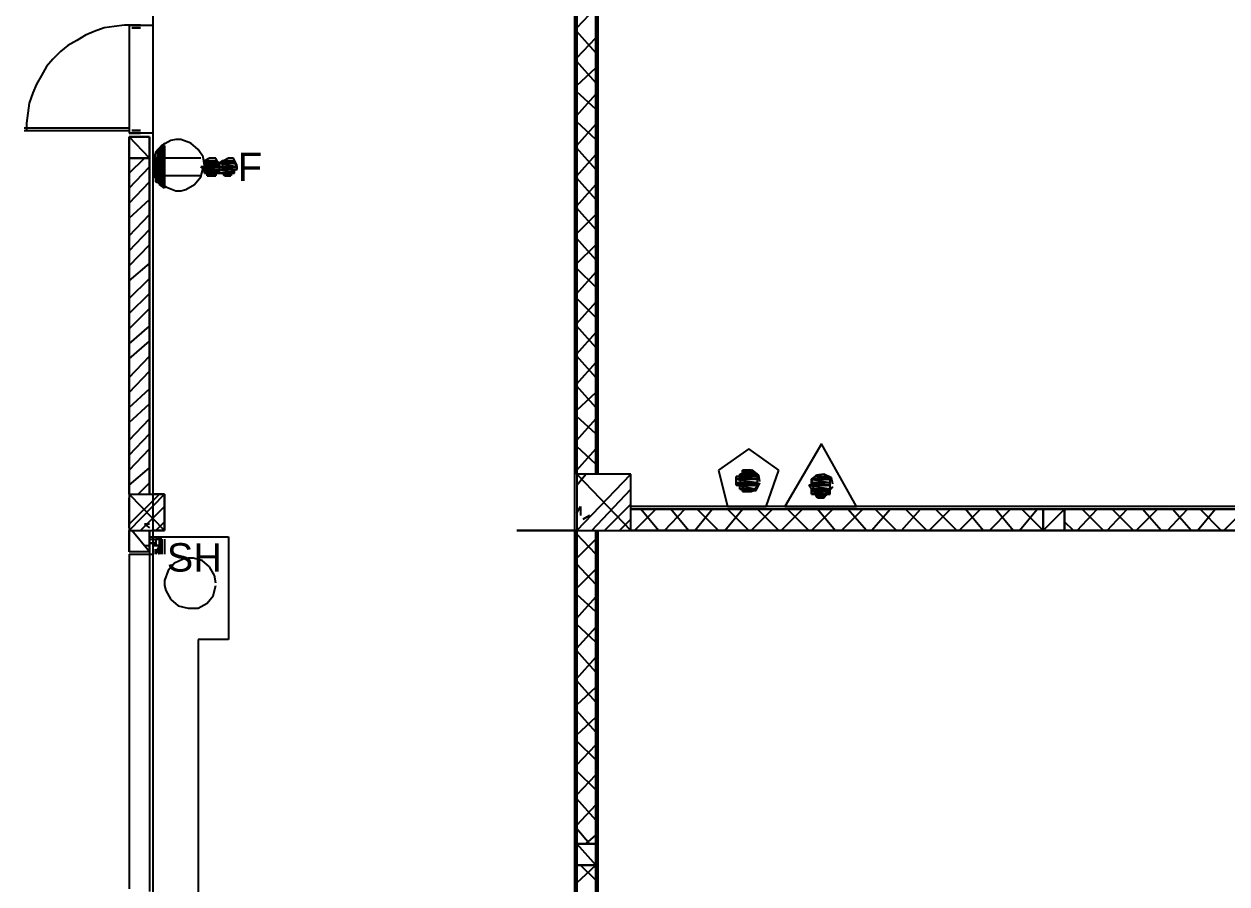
# Model space of a CAD drawing. Header units: millimetres. Extents: x 5 to 415, y 48 to 251.
# Drawn here: x 17.99 to 34.92, y 66.41 to 78.51 of the extents above; entities that cross this region are included whole.
import ezdxf

# ---------------------------------------------------------------- set-up
doc = ezdxf.new("R2010")
doc.units = ezdxf.units.MM
for name, color, linetype in [('H', 7, 'Continuous'), ('P', 7, 'Continuous'), ('T', 7, 'Continuous')]:
    doc.layers.add(name, color=color, linetype=linetype)

msp = doc.modelspace()

# ---------------------------------------------------------------- hatches: boundary and pattern name
at = {"layer": 'H', "linetype": 'Continuous'}
for points in [[(19.861, 76.712), (19.897, 76.747), (19.985, 76.747), (19.985, 76.712), (19.861, 76.712)], [(19.861, 76.623), (19.861, 76.712), (19.985, 76.712), (19.985, 76.623), (19.861, 76.623)], [(19.897, 76.747), (19.985, 76.8), (19.985, 76.747), (19.897, 76.747)], [(19.808, 76.588), (19.861, 76.623), (19.985, 76.623), (19.985, 76.588), (19.808, 76.588)], [(19.808, 76.5), (19.808, 76.588), (19.985, 76.588), (19.985, 76.5), (19.808, 76.5)], [(19.808, 76.465), (19.808, 76.5), (19.985, 76.5), (19.985, 76.465), (19.808, 76.465)], [(20.532, 76.465), (20.496, 76.5), (20.743, 76.5), (20.743, 76.465), (20.532, 76.465)], [(20.532, 76.535), (20.532, 76.588), (20.708, 76.588), (20.743, 76.535), (20.532, 76.535)], [(20.532, 76.5), (20.532, 76.535), (20.743, 76.535), (20.743, 76.5), (20.532, 76.5)], [(20.743, 76.535), (20.779, 76.588), (20.955, 76.588), (20.955, 76.535), (20.743, 76.535)], [(20.743, 76.5), (20.743, 76.535), (20.955, 76.535), (20.99, 76.5), (20.743, 76.5)], [(20.743, 76.465), (20.743, 76.5), (20.99, 76.5), (20.99, 76.465), (20.743, 76.465)], [(19.808, 76.376), (19.808, 76.465), (19.985, 76.465), (19.985, 76.376), (19.808, 76.376)], [(19.861, 76.323), (19.808, 76.376), (19.985, 76.376), (19.985, 76.323), (19.861, 76.323)], [(20.532, 76.412), (20.532, 76.465), (20.743, 76.465), (20.743, 76.412), (20.532, 76.412)], [(20.567, 76.376), (20.567, 76.412), (20.708, 76.412), (20.708, 76.376), (20.567, 76.376)], [(20.743, 76.412), (20.743, 76.465), (20.955, 76.465), (20.955, 76.412), (20.743, 76.412)], [(20.832, 76.376), (20.779, 76.412), (20.92, 76.412), (20.92, 76.376), (20.832, 76.376)], [(19.861, 76.288), (19.861, 76.323), (19.985, 76.323), (19.985, 76.288), (19.861, 76.288)], [(19.985, 76.2), (19.897, 76.235), (19.861, 76.288), (19.985, 76.235), (19.985, 76.2)], [(19.985, 76.235), (19.861, 76.288), (19.985, 76.288), (19.985, 76.235)], [(28.028, 72.09), (28.028, 72.143), (28.328, 72.143), (28.328, 72.09), (28.028, 72.09)], [(28.063, 72.143), (28.063, 72.178), (28.275, 72.178), (28.328, 72.143), (28.063, 72.143)], [(28.116, 72.178), (28.116, 72.231), (28.24, 72.231), (28.275, 72.178), (28.116, 72.178)], [(29.087, 72.09), (29.122, 72.143), (29.298, 72.143), (29.333, 72.09), (29.087, 72.09)], [(28.028, 72.055), (28.028, 72.09), (28.328, 72.09), (28.328, 72.055), (28.028, 72.055)], [(28.028, 72.002), (28.028, 72.055), (28.328, 72.055), (28.328, 72.002), (28.028, 72.002)], [(28.063, 71.967), (28.063, 72.002), (28.328, 72.002), (28.275, 71.967), (28.063, 71.967)], [(28.116, 71.931), (28.116, 71.967), (28.275, 71.967), (28.24, 71.931), (28.116, 71.931)], [(29.087, 71.967), (29.034, 72.002), (29.333, 72.002), (29.333, 71.967), (29.087, 71.967)], [(29.087, 72.055), (29.087, 72.09), (29.333, 72.09), (29.333, 72.055), (29.087, 72.055)], [(29.087, 72.002), (29.087, 72.055), (29.333, 72.055), (29.333, 72.002), (29.087, 72.002)], [(29.087, 71.931), (29.087, 71.967), (29.333, 71.967), (29.333, 71.931), (29.087, 71.931)], [(29.087, 71.878), (29.087, 71.931), (29.333, 71.931), (29.333, 71.878), (29.087, 71.878)], [(29.175, 71.843), (29.122, 71.878), (29.298, 71.878), (29.245, 71.843), (29.175, 71.843)]]:
    msp.add_hatch(color=256, dxfattribs=at).paths.add_polyline_path(points)

# ---------------------------------------------------------------- linework, layer by layer
at = {"layer": 'P'}
for points in [[(19.808, 62.318), (19.808, 101.565)], [(25.735, 86.66), (25.735, 71.385)], [(25.77, 72.178), (25.77, 86.66)], [(26.035, 86.66), (26.035, 72.178)], [(26.07, 72.178), (26.07, 86.66)], [(25.77, 79.252), (25.77, 72.178)], [(26.035, 72.178), (26.035, 79.252)], [(25.77, 78.458), (26.035, 78.74)], [(18.979, 78.405), (18.856, 78.352)], [(19.121, 78.458), (18.979, 78.405)], [(19.262, 78.475), (19.121, 78.458)], [(19.403, 78.493), (19.262, 78.475)], [(19.491, 78.493), (19.403, 78.493)], [(19.473, 78.493), (19.473, 76.976)], [(19.473, 78.493), (19.808, 78.493)], [(19.632, 78.493), (19.473, 78.493)], [(19.473, 78.493), (19.632, 78.493)], [(19.509, 78.458), (19.632, 78.458)], [(19.632, 78.458), (19.509, 78.458)], [(26.035, 78.105), (25.77, 78.405)], [(18.609, 78.211), (18.503, 78.123)], [(18.733, 78.281), (18.609, 78.211)], [(18.856, 78.352), (18.733, 78.281)], [(25.77, 78.034), (26.035, 78.317)], [(18.503, 78.123), (18.397, 78.017)], [(18.309, 77.911), (18.239, 77.788)], [(18.397, 78.017), (18.309, 77.911)], [(26.035, 77.682), (25.77, 77.982)], [(25.77, 77.646), (26.035, 77.893)], [(18.239, 77.788), (18.168, 77.664)], [(18.115, 77.541), (18.062, 77.399)], [(18.168, 77.664), (18.115, 77.541)], [(26.035, 77.311), (25.77, 77.558)], [(25.77, 77.223), (26.035, 77.523)], [(18.062, 77.399), (18.045, 77.258)], [(18.045, 77.258), (18.027, 77.117)], [(19.473, 77.047), (17.992, 77.047)], [(17.992, 77.011), (19.473, 77.011)], [(18.027, 77.117), (18.027, 77.029)], [(19.509, 77.011), (19.632, 77.011)], [(19.632, 77.011), (19.509, 77.011)], [(26.035, 76.888), (25.77, 77.135)], [(25.77, 76.8), (26.035, 77.1)], [(19.808, 76.976), (19.473, 76.976)], [(19.632, 76.976), (19.473, 76.976)], [(19.473, 76.976), (19.632, 76.976)], [(19.473, 71.896), (19.473, 76.923)], [(19.473, 76.923), (19.473, 71.385)], [(19.473, 76.923), (19.473, 76.623)], [(19.756, 76.923), (19.473, 76.923)], [(19.756, 76.623), (19.473, 76.923)], [(19.473, 76.923), (19.756, 76.923)], [(19.473, 76.623), (19.473, 76.923)], [(19.473, 76.923), (19.756, 76.923)], [(19.473, 76.923), (19.473, 76.623)], [(19.756, 76.923), (19.756, 71.896)], [(19.756, 76.623), (19.756, 76.923)], [(19.756, 76.923), (19.756, 76.623)], [(19.756, 76.623), (19.756, 76.923)], [(19.808, 71.896), (19.808, 76.923)], [(19.967, 76.835), (19.861, 76.729)], [(20.055, 76.87), (19.932, 76.8)], [(20.055, 76.87), (19.932, 76.8)], [(20.126, 76.888), (20.055, 76.87)], [(20.126, 76.888), (20.055, 76.87)], [(20.197, 76.888), (20.126, 76.888)], [(20.197, 76.888), (20.126, 76.888)], [(20.338, 76.835), (20.197, 76.888)], [(20.338, 76.835), (20.197, 76.888)], [(20.443, 76.747), (20.338, 76.835)], [(20.443, 76.747), (20.338, 76.835)], [(19.844, 76.694), (19.808, 76.57)], [(19.844, 76.694), (19.808, 76.57)], [(19.861, 76.729), (19.826, 76.659)], [(19.932, 76.8), (19.844, 76.694)], [(19.932, 76.8), (19.844, 76.694)], [(19.844, 76.712), (19.897, 76.764)], [(19.967, 76.712), (19.844, 76.712)], [(19.967, 76.712), (19.844, 76.712)], [(19.844, 76.712), (19.967, 76.623)], [(19.844, 76.712), (19.967, 76.623)], [(19.844, 76.623), (19.844, 76.712)], [(19.967, 76.8), (19.897, 76.764)], [(19.897, 76.764), (19.967, 76.8)], [(19.967, 76.764), (19.897, 76.764)], [(19.897, 76.764), (19.967, 76.712)], [(19.897, 76.764), (19.967, 76.712)], [(19.967, 76.2), (19.967, 76.8)], [(19.967, 76.712), (19.967, 76.764)], [(19.967, 76.623), (19.967, 76.712)], [(20.514, 76.641), (20.443, 76.747)], [(20.514, 76.641), (20.443, 76.747)], [(26.035, 76.465), (25.77, 76.764)], [(25.77, 76.376), (26.035, 76.676)], [(19.473, 76.623), (19.756, 76.623)], [(19.756, 76.623), (19.473, 76.623)], [(19.473, 76.623), (19.756, 76.623)], [(19.473, 76.412), (19.685, 76.623)], [(19.756, 76.623), (19.473, 76.623)], [(19.473, 76.623), (19.473, 71.896)], [(19.473, 76.2), (19.756, 76.5)], [(19.756, 71.896), (19.756, 76.623)], [(19.826, 76.659), (19.808, 76.57)], [(19.808, 76.588), (19.844, 76.623)], [(19.967, 76.588), (19.808, 76.588)], [(19.967, 76.588), (19.808, 76.588)], [(19.808, 76.588), (19.967, 76.5)], [(19.808, 76.588), (19.967, 76.5)], [(19.808, 76.5), (19.808, 76.588)], [(19.808, 76.57), (19.808, 76.482)], [(19.808, 76.57), (19.808, 76.482)], [(19.808, 76.57), (19.808, 76.482)], [(19.967, 76.5), (19.808, 76.5)], [(19.967, 76.5), (19.808, 76.5)], [(19.808, 76.5), (19.967, 76.465)], [(19.808, 76.5), (19.967, 76.465)], [(19.808, 76.465), (19.808, 76.5)], [(19.967, 76.623), (19.844, 76.623)], [(19.967, 76.623), (19.844, 76.623)], [(19.844, 76.623), (19.967, 76.588)], [(19.844, 76.623), (19.967, 76.588)], [(20.479, 76.623), (19.967, 76.623)], [(19.967, 76.588), (19.967, 76.623)], [(19.967, 76.5), (19.967, 76.588)], [(19.967, 76.465), (19.967, 76.5)], [(20.532, 76.5), (20.479, 76.5)], [(20.479, 76.5), (20.743, 76.5)], [(20.743, 76.5), (20.479, 76.5)], [(20.479, 76.5), (20.743, 76.465)], [(20.479, 76.5), (20.743, 76.465)], [(20.532, 76.465), (20.479, 76.5)], [(20.532, 76.518), (20.514, 76.641)], [(20.532, 76.518), (20.514, 76.641)], [(20.602, 76.623), (20.532, 76.588)], [(20.532, 76.588), (20.532, 76.5)], [(20.69, 76.588), (20.532, 76.588)], [(20.532, 76.588), (20.567, 76.588)], [(20.69, 76.588), (20.532, 76.588)], [(20.532, 76.588), (20.743, 76.553)], [(20.532, 76.588), (20.743, 76.553)], [(20.532, 76.553), (20.532, 76.588)], [(20.743, 76.553), (20.532, 76.553)], [(20.743, 76.553), (20.532, 76.553)], [(20.532, 76.553), (20.743, 76.553)], [(20.532, 76.553), (20.743, 76.553)], [(20.743, 76.553), (20.532, 76.553)], [(20.743, 76.553), (20.532, 76.553)], [(20.532, 76.553), (20.743, 76.5)], [(20.532, 76.553), (20.743, 76.5)], [(20.532, 76.5), (20.532, 76.553)], [(20.532, 76.5), (20.567, 76.429)], [(20.743, 76.5), (20.532, 76.5)], [(20.743, 76.5), (20.532, 76.5)], [(20.532, 76.5), (20.743, 76.5)], [(20.743, 76.5), (20.532, 76.5)], [(20.69, 76.588), (20.567, 76.588)], [(20.567, 76.588), (20.602, 76.588)], [(20.69, 76.588), (20.567, 76.588)], [(20.567, 76.588), (20.69, 76.588)], [(20.567, 76.588), (20.69, 76.588)], [(20.69, 76.588), (20.567, 76.588)], [(20.69, 76.588), (20.567, 76.588)], [(20.567, 76.588), (20.69, 76.588)], [(20.567, 76.588), (20.69, 76.588)], [(20.69, 76.623), (20.602, 76.623)], [(20.602, 76.588), (20.655, 76.588)], [(20.655, 76.588), (20.602, 76.588)], [(20.655, 76.588), (20.602, 76.588)], [(20.602, 76.588), (20.655, 76.588)], [(20.602, 76.588), (20.69, 76.588)], [(20.655, 76.588), (20.69, 76.588)], [(20.69, 76.588), (20.655, 76.588)], [(20.743, 76.518), (20.69, 76.623)], [(20.69, 76.588), (20.69, 76.588)], [(20.69, 76.588), (20.69, 76.588)], [(20.69, 76.588), (20.69, 76.588)], [(20.743, 76.553), (20.69, 76.588)], [(20.743, 76.553), (20.779, 76.588)], [(20.743, 76.553), (20.743, 76.553)], [(20.743, 76.553), (20.743, 76.553)], [(20.743, 76.5), (20.743, 76.553)], [(20.955, 76.553), (20.743, 76.553)], [(20.955, 76.553), (20.743, 76.553)], [(20.743, 76.553), (20.955, 76.553)], [(20.743, 76.553), (20.955, 76.553)], [(20.955, 76.553), (20.743, 76.553)], [(20.955, 76.553), (20.743, 76.553)], [(20.743, 76.553), (20.99, 76.5)], [(20.743, 76.553), (20.99, 76.5)], [(20.743, 76.5), (20.743, 76.553)], [(20.743, 76.5), (20.743, 76.5)], [(20.743, 76.465), (20.743, 76.5)], [(20.99, 76.5), (20.743, 76.5)], [(20.99, 76.5), (20.743, 76.5)], [(20.743, 76.5), (20.99, 76.5)], [(20.743, 76.5), (20.99, 76.5)], [(20.99, 76.5), (20.743, 76.5)], [(20.99, 76.5), (20.743, 76.5)], [(20.743, 76.5), (20.99, 76.465)], [(20.743, 76.5), (20.99, 76.465)], [(20.743, 76.465), (20.743, 76.5)], [(20.796, 76.588), (20.779, 76.5)], [(20.902, 76.588), (20.779, 76.588)], [(20.779, 76.588), (20.814, 76.588)], [(20.955, 76.588), (20.779, 76.588)], [(20.779, 76.588), (20.955, 76.588)], [(20.955, 76.588), (20.779, 76.588)], [(20.779, 76.588), (20.902, 76.588)], [(20.955, 76.588), (20.779, 76.588)], [(20.779, 76.588), (20.955, 76.553)], [(20.779, 76.588), (20.955, 76.553)], [(20.779, 76.5), (20.832, 76.429)], [(20.867, 76.623), (20.796, 76.588)], [(20.867, 76.588), (20.814, 76.588)], [(20.814, 76.588), (20.867, 76.588)], [(20.902, 76.588), (20.814, 76.588)], [(20.814, 76.588), (20.902, 76.588)], [(20.814, 76.588), (20.902, 76.588)], [(20.902, 76.588), (20.814, 76.588)], [(20.902, 76.588), (20.814, 76.588)], [(20.814, 76.588), (20.902, 76.588)], [(20.814, 76.588), (20.902, 76.588)], [(20.937, 76.623), (20.867, 76.623)], [(20.902, 76.588), (20.902, 76.588)], [(20.902, 76.588), (20.902, 76.588)], [(20.902, 76.588), (20.902, 76.588)], [(20.902, 76.588), (20.902, 76.588)], [(20.902, 76.588), (20.902, 76.588)], [(20.902, 76.588), (20.955, 76.588)], [(20.99, 76.518), (20.937, 76.623)], [(20.955, 76.553), (20.955, 76.588)], [(20.955, 76.553), (20.955, 76.553)], [(20.955, 76.553), (20.955, 76.553)], [(20.99, 76.5), (20.955, 76.553)], [(20.99, 76.5), (20.99, 76.5)], [(20.99, 76.5), (20.99, 76.5)], [(20.99, 76.465), (20.99, 76.5)], [(19.808, 76.482), (19.826, 76.412)], [(19.808, 76.482), (19.826, 76.412)], [(19.808, 76.482), (19.826, 76.394)], [(19.967, 76.465), (19.808, 76.465)], [(19.967, 76.465), (19.808, 76.465)], [(19.808, 76.465), (19.967, 76.376)], [(19.808, 76.465), (19.967, 76.376)], [(19.808, 76.376), (19.808, 76.465)], [(19.967, 76.376), (19.808, 76.376)], [(19.967, 76.376), (19.808, 76.376)], [(19.808, 76.376), (19.967, 76.341)], [(19.808, 76.376), (19.967, 76.341)], [(19.844, 76.341), (19.808, 76.376)], [(19.826, 76.412), (19.879, 76.306)], [(19.826, 76.412), (19.879, 76.306)], [(19.826, 76.394), (19.861, 76.323)], [(19.967, 76.341), (19.844, 76.341)], [(19.967, 76.341), (19.844, 76.341)], [(19.844, 76.341), (19.967, 76.288)], [(19.844, 76.341), (19.967, 76.288)], [(19.844, 76.288), (19.844, 76.341)], [(19.967, 76.376), (19.967, 76.465)], [(20.479, 76.376), (19.967, 76.376)], [(19.967, 76.341), (19.967, 76.376)], [(19.967, 76.288), (19.967, 76.341)], [(20.391, 76.253), (20.479, 76.359)], [(20.391, 76.253), (20.479, 76.359)], [(20.479, 76.359), (20.514, 76.482)], [(20.479, 76.359), (20.514, 76.482)], [(20.743, 76.465), (20.532, 76.465)], [(20.743, 76.465), (20.532, 76.465)], [(20.532, 76.465), (20.743, 76.465)], [(20.532, 76.465), (20.743, 76.465)], [(20.743, 76.465), (20.532, 76.465)], [(20.743, 76.465), (20.532, 76.465)], [(20.532, 76.465), (20.743, 76.412)], [(20.532, 76.465), (20.743, 76.412)], [(20.532, 76.412), (20.532, 76.465)], [(20.743, 76.412), (20.532, 76.412)], [(20.69, 76.412), (20.532, 76.412)], [(20.532, 76.412), (20.69, 76.412)], [(20.69, 76.412), (20.532, 76.412)], [(20.532, 76.412), (20.743, 76.412)], [(20.69, 76.412), (20.532, 76.412)], [(20.532, 76.412), (20.69, 76.412)], [(20.532, 76.412), (20.69, 76.412)], [(20.567, 76.412), (20.532, 76.412)], [(20.567, 76.429), (20.655, 76.429)], [(20.69, 76.412), (20.567, 76.412)], [(20.69, 76.412), (20.567, 76.412)], [(20.567, 76.412), (20.69, 76.376)], [(20.567, 76.412), (20.69, 76.376)], [(20.567, 76.376), (20.567, 76.412)], [(20.69, 76.376), (20.567, 76.376)], [(20.69, 76.376), (20.567, 76.376)], [(20.567, 76.376), (20.655, 76.376)], [(20.567, 76.376), (20.655, 76.376)], [(20.602, 76.376), (20.567, 76.376)], [(20.655, 76.376), (20.602, 76.376)], [(20.602, 76.376), (20.655, 76.376)], [(20.655, 76.376), (20.602, 76.376)], [(20.655, 76.429), (20.726, 76.465)], [(20.655, 76.376), (20.69, 76.376)], [(20.655, 76.376), (20.655, 76.376)], [(20.655, 76.376), (20.655, 76.376)], [(20.743, 76.412), (20.69, 76.412)], [(20.69, 76.412), (20.69, 76.412)], [(20.69, 76.376), (20.69, 76.412)], [(20.743, 76.465), (20.743, 76.465)], [(20.743, 76.465), (20.743, 76.465)], [(20.743, 76.412), (20.743, 76.465)], [(20.99, 76.465), (20.743, 76.465)], [(20.955, 76.465), (20.743, 76.465)], [(20.743, 76.465), (20.955, 76.465)], [(20.955, 76.465), (20.743, 76.465)], [(20.743, 76.465), (20.99, 76.465)], [(20.955, 76.465), (20.743, 76.465)], [(20.743, 76.465), (20.955, 76.412)], [(20.743, 76.465), (20.955, 76.412)], [(20.743, 76.412), (20.743, 76.465)], [(20.955, 76.412), (20.743, 76.412)], [(20.955, 76.412), (20.743, 76.412)], [(20.743, 76.412), (20.779, 76.412)], [(20.743, 76.412), (20.955, 76.412)], [(20.955, 76.412), (20.743, 76.412)], [(20.779, 76.412), (20.955, 76.412)], [(20.902, 76.412), (20.779, 76.412)], [(20.779, 76.412), (20.902, 76.412)], [(20.902, 76.412), (20.779, 76.412)], [(20.779, 76.412), (20.955, 76.412)], [(20.902, 76.412), (20.779, 76.412)], [(20.779, 76.412), (20.902, 76.376)], [(20.779, 76.412), (20.902, 76.376)], [(20.814, 76.376), (20.779, 76.412)], [(20.902, 76.376), (20.814, 76.376)], [(20.902, 76.376), (20.814, 76.376)], [(20.814, 76.376), (20.902, 76.376)], [(20.814, 76.376), (20.902, 76.376)], [(20.902, 76.376), (20.814, 76.376)], [(20.867, 76.376), (20.814, 76.376)], [(20.814, 76.376), (20.867, 76.376)], [(20.832, 76.429), (20.902, 76.429)], [(20.867, 76.376), (20.902, 76.376)], [(20.902, 76.376), (20.867, 76.376)], [(20.902, 76.429), (20.973, 76.465)], [(20.955, 76.412), (20.902, 76.412)], [(20.902, 76.376), (20.902, 76.412)], [(20.902, 76.376), (20.902, 76.376)], [(20.902, 76.376), (20.902, 76.376)], [(20.99, 76.465), (20.955, 76.465)], [(20.955, 76.412), (20.955, 76.465)], [(20.955, 76.412), (20.955, 76.412)], [(26.035, 76.041), (25.77, 76.341)], [(19.473, 75.988), (19.756, 76.288)], [(19.967, 76.288), (19.844, 76.288)], [(19.844, 76.288), (19.967, 76.253)], [(19.967, 76.253), (19.844, 76.288)], [(19.844, 76.288), (19.967, 76.288)], [(19.967, 76.253), (19.844, 76.288)], [(19.861, 76.323), (19.932, 76.253)], [(19.879, 76.306), (19.985, 76.218)], [(19.879, 76.306), (19.985, 76.218)], [(19.897, 76.253), (19.967, 76.253)], [(19.967, 76.2), (19.897, 76.253)], [(19.967, 76.288), (19.967, 76.253)], [(19.967, 76.253), (19.967, 76.2)], [(19.985, 76.218), (20.126, 76.165)], [(19.985, 76.218), (20.126, 76.165)], [(20.126, 76.165), (20.197, 76.165)], [(20.126, 76.165), (20.197, 76.165)], [(20.197, 76.165), (20.267, 76.182)], [(20.197, 76.165), (20.267, 76.182)], [(20.267, 76.182), (20.391, 76.253)], [(20.267, 76.182), (20.391, 76.253)], [(25.77, 75.953), (26.035, 76.253)], [(19.473, 75.777), (19.756, 76.041)], [(19.473, 75.53), (19.756, 75.83)], [(26.035, 75.618), (25.77, 75.918)], [(25.77, 75.565), (26.035, 75.83)], [(19.473, 75.318), (19.756, 75.618)], [(26.035, 75.195), (25.77, 75.494)], [(19.473, 75.106), (19.756, 75.406)], [(25.77, 75.142), (26.035, 75.406)], [(19.473, 74.895), (19.756, 75.142)], [(26.035, 74.807), (25.77, 75.071)], [(25.77, 74.718), (26.035, 75.018)], [(19.473, 74.648), (19.756, 74.93)], [(19.473, 74.436), (19.756, 74.718)], [(26.035, 74.383), (25.77, 74.648)], [(19.473, 74.224), (19.756, 74.507)], [(25.77, 74.295), (26.035, 74.595)], [(19.473, 74.013), (19.756, 74.26)], [(26.035, 73.96), (25.77, 74.26)], [(25.77, 73.872), (26.035, 74.172)], [(19.473, 73.801), (19.756, 74.048)], [(19.473, 73.537), (19.756, 73.836)], [(26.035, 73.537), (25.77, 73.836)], [(19.473, 73.325), (19.756, 73.625)], [(25.77, 73.448), (26.035, 73.748)], [(19.473, 73.113), (19.756, 73.378)], [(26.035, 73.113), (25.77, 73.413)], [(25.77, 73.078), (26.035, 73.325)], [(19.473, 72.902), (19.756, 73.166)], [(19.473, 72.655), (19.756, 72.954)], [(26.035, 72.743), (25.77, 72.99)], [(25.77, 72.655), (26.035, 72.954)], [(19.473, 72.443), (19.756, 72.743)], [(19.473, 72.231), (19.756, 72.531)], [(26.035, 72.319), (25.77, 72.566)], [(25.77, 72.231), (26.035, 72.531)], [(28.187, 72.531), (27.764, 72.231)], [(28.61, 72.231), (28.187, 72.531)], [(29.21, 72.602), (28.698, 71.72)], [(29.704, 71.72), (29.21, 72.602)], [(19.473, 72.02), (19.756, 72.267)], [(25.77, 72.178), (26.529, 71.385)], [(25.77, 71.385), (26.529, 72.178)], [(25.77, 71.385), (26.529, 72.178)], [(25.77, 72.02), (25.894, 72.178)], [(26.529, 72.178), (25.77, 72.178)], [(25.77, 72.178), (25.77, 71.385)], [(26.529, 71.385), (26.529, 72.178)], [(27.764, 72.231), (27.887, 71.72)], [(28.063, 72.143), (28.011, 72.143)], [(28.011, 72.143), (28.31, 72.143)], [(28.31, 72.143), (28.011, 72.143)], [(28.011, 72.143), (28.31, 72.108)], [(28.011, 72.143), (28.31, 72.108)], [(28.011, 72.108), (28.011, 72.143)], [(28.31, 72.108), (28.011, 72.108)], [(28.31, 72.108), (28.011, 72.108)], [(28.011, 72.108), (28.31, 72.055)], [(28.011, 72.108), (28.31, 72.055)], [(28.011, 72.055), (28.011, 72.108)], [(28.116, 72.214), (28.063, 72.108)], [(28.099, 72.178), (28.063, 72.178)], [(28.063, 72.178), (28.275, 72.178)], [(28.275, 72.178), (28.063, 72.178)], [(28.063, 72.178), (28.31, 72.143)], [(28.063, 72.178), (28.31, 72.143)], [(28.063, 72.143), (28.063, 72.178)], [(28.31, 72.143), (28.063, 72.143)], [(28.31, 72.143), (28.063, 72.143)], [(28.063, 72.143), (28.31, 72.143)], [(28.31, 72.143), (28.063, 72.143)], [(28.063, 72.108), (28.081, 72.002)], [(28.222, 72.231), (28.099, 72.231)], [(28.099, 72.231), (28.152, 72.231)], [(28.222, 72.231), (28.099, 72.231)], [(28.099, 72.231), (28.275, 72.178)], [(28.099, 72.231), (28.275, 72.178)], [(28.099, 72.178), (28.099, 72.231)], [(28.275, 72.178), (28.099, 72.178)], [(28.275, 72.178), (28.099, 72.178)], [(28.099, 72.178), (28.275, 72.178)], [(28.275, 72.178), (28.099, 72.178)], [(28.24, 72.231), (28.116, 72.214)], [(28.222, 72.231), (28.152, 72.231)], [(28.152, 72.231), (28.222, 72.231)], [(28.222, 72.231), (28.152, 72.231)], [(28.152, 72.231), (28.187, 72.231)], [(28.222, 72.231), (28.152, 72.231)], [(28.152, 72.231), (28.222, 72.231)], [(28.152, 72.231), (28.222, 72.231)], [(28.187, 72.231), (28.222, 72.231)], [(28.222, 72.231), (28.222, 72.231)], [(28.275, 72.178), (28.222, 72.231)], [(28.328, 72.161), (28.24, 72.231)], [(28.275, 72.178), (28.275, 72.178)], [(28.31, 72.143), (28.275, 72.178)], [(28.31, 72.143), (28.31, 72.143)], [(28.31, 72.108), (28.31, 72.143)], [(28.31, 72.055), (28.31, 72.108)], [(28.346, 72.073), (28.328, 72.161)], [(28.434, 71.72), (28.61, 72.231)], [(29.139, 72.161), (29.069, 72.073)], [(29.069, 72.108), (29.122, 72.143)], [(29.333, 72.108), (29.069, 72.108)], [(29.333, 72.108), (29.069, 72.108)], [(29.069, 72.108), (29.333, 72.108)], [(29.069, 72.108), (29.333, 72.108)], [(29.333, 72.108), (29.069, 72.108)], [(29.333, 72.108), (29.069, 72.108)], [(29.069, 72.108), (29.333, 72.055)], [(29.069, 72.108), (29.333, 72.055)], [(29.069, 72.055), (29.069, 72.108)], [(29.281, 72.143), (29.122, 72.143)], [(29.122, 72.143), (29.157, 72.143)], [(29.281, 72.143), (29.122, 72.143)], [(29.122, 72.143), (29.281, 72.143)], [(29.122, 72.143), (29.281, 72.143)], [(29.281, 72.143), (29.122, 72.143)], [(29.281, 72.143), (29.122, 72.143)], [(29.122, 72.143), (29.333, 72.108)], [(29.122, 72.143), (29.333, 72.108)], [(29.245, 72.178), (29.139, 72.161)], [(29.21, 72.143), (29.157, 72.143)], [(29.157, 72.143), (29.21, 72.143)], [(29.245, 72.143), (29.157, 72.143)], [(29.157, 72.143), (29.281, 72.143)], [(29.157, 72.143), (29.281, 72.143)], [(29.351, 72.125), (29.245, 72.178)], [(29.245, 72.143), (29.245, 72.143)], [(29.245, 72.143), (29.245, 72.143)], [(29.281, 72.143), (29.245, 72.143)], [(29.281, 72.143), (29.281, 72.143)], [(29.281, 72.143), (29.281, 72.143)], [(29.333, 72.108), (29.281, 72.143)], [(29.333, 72.108), (29.333, 72.108)], [(29.333, 72.108), (29.333, 72.108)], [(29.333, 72.055), (29.333, 72.108)], [(29.369, 72.037), (29.351, 72.125)], [(19.597, 71.896), (19.756, 72.055)], [(25.982, 71.385), (26.529, 71.967)], [(28.31, 72.055), (28.011, 72.055)], [(28.31, 72.055), (28.011, 72.055)], [(28.011, 72.055), (28.31, 72.055)], [(28.011, 72.055), (28.31, 72.055)], [(28.31, 72.055), (28.011, 72.055)], [(28.31, 72.055), (28.011, 72.055)], [(28.011, 72.055), (28.31, 72.02)], [(28.011, 72.055), (28.31, 72.02)], [(28.011, 72.02), (28.011, 72.055)], [(28.31, 72.02), (28.011, 72.02)], [(28.31, 72.02), (28.011, 72.02)], [(28.011, 72.02), (28.063, 72.02)], [(28.011, 72.02), (28.31, 72.02)], [(28.31, 72.02), (28.011, 72.02)], [(28.063, 72.02), (28.31, 72.02)], [(28.31, 72.02), (28.063, 72.02)], [(28.063, 72.02), (28.275, 71.967)], [(28.063, 72.02), (28.275, 71.967)], [(28.063, 71.967), (28.063, 72.02)], [(28.275, 71.967), (28.063, 71.967)], [(28.275, 71.967), (28.063, 71.967)], [(28.063, 71.967), (28.099, 71.967)], [(28.063, 71.967), (28.275, 71.967)], [(28.275, 71.967), (28.063, 71.967)], [(28.081, 72.002), (28.169, 71.931)], [(28.099, 71.967), (28.275, 71.967)], [(28.275, 71.967), (28.099, 71.967)], [(28.099, 71.967), (28.222, 71.931)], [(28.099, 71.967), (28.222, 71.931)], [(28.099, 71.931), (28.099, 71.967)], [(28.222, 71.931), (28.099, 71.931)], [(28.222, 71.931), (28.099, 71.931)], [(28.099, 71.931), (28.152, 71.931)], [(28.099, 71.931), (28.222, 71.931)], [(28.222, 71.931), (28.099, 71.931)], [(28.152, 71.931), (28.222, 71.931)], [(28.187, 71.931), (28.152, 71.931)], [(28.152, 71.931), (28.187, 71.931)], [(28.169, 71.931), (28.293, 71.949)], [(28.187, 71.931), (28.222, 71.931)], [(28.222, 71.931), (28.187, 71.931)], [(28.222, 71.931), (28.275, 71.967)], [(28.222, 71.931), (28.222, 71.931)], [(28.275, 71.967), (28.31, 72.02)], [(28.275, 71.967), (28.275, 71.967)], [(28.293, 71.949), (28.346, 72.055)], [(28.31, 72.055), (28.31, 72.055)], [(28.31, 72.055), (28.31, 72.055)], [(28.31, 72.02), (28.31, 72.055)], [(28.31, 72.02), (28.31, 72.02)], [(29.069, 72.02), (29.034, 72.02)], [(29.034, 72.02), (29.333, 72.02)], [(29.333, 72.02), (29.034, 72.02)], [(29.034, 72.02), (29.333, 71.967)], [(29.034, 72.02), (29.333, 71.967)], [(29.069, 71.967), (29.034, 72.02)], [(29.069, 72.073), (29.104, 71.949)], [(29.333, 72.055), (29.069, 72.055)], [(29.333, 72.055), (29.069, 72.055)], [(29.069, 72.055), (29.333, 72.02)], [(29.069, 72.055), (29.333, 72.02)], [(29.069, 72.02), (29.069, 72.055)], [(29.333, 72.02), (29.069, 72.02)], [(29.333, 72.02), (29.069, 72.02)], [(29.069, 72.02), (29.333, 72.02)], [(29.333, 72.02), (29.069, 72.02)], [(29.333, 71.967), (29.069, 71.967)], [(29.333, 71.967), (29.069, 71.967)], [(29.069, 71.967), (29.333, 71.967)], [(29.069, 71.967), (29.333, 71.967)], [(29.333, 71.967), (29.069, 71.967)], [(29.333, 71.967), (29.069, 71.967)], [(29.069, 71.967), (29.333, 71.931)], [(29.069, 71.967), (29.333, 71.931)], [(29.069, 71.931), (29.069, 71.967)], [(29.333, 71.931), (29.069, 71.931)], [(29.333, 71.931), (29.069, 71.931)], [(29.069, 71.931), (29.333, 71.896)], [(29.069, 71.931), (29.333, 71.896)], [(29.069, 71.896), (29.069, 71.931)], [(29.104, 71.949), (29.192, 71.896)], [(29.298, 71.914), (29.369, 72.002)], [(29.333, 72.02), (29.333, 72.055)], [(29.333, 72.02), (29.333, 72.02)], [(29.333, 71.967), (29.333, 72.02)], [(29.333, 71.967), (29.333, 71.967)], [(29.333, 71.967), (29.333, 71.967)], [(29.333, 71.931), (29.333, 71.967)], [(29.333, 71.896), (29.333, 71.931)], [(19.473, 71.473), (19.897, 71.896)], [(19.473, 71.896), (19.808, 71.896)], [(19.967, 71.896), (19.473, 71.385)], [(19.473, 71.896), (19.967, 71.385)], [(19.473, 71.42), (19.473, 71.843)], [(19.808, 71.896), (19.967, 71.896)], [(19.967, 71.896), (19.808, 71.896)], [(19.808, 71.896), (19.967, 71.896)], [(19.967, 71.896), (19.967, 71.632)], [(19.967, 71.632), (19.967, 71.896)], [(19.967, 71.896), (19.967, 71.632)], [(29.333, 71.896), (29.069, 71.896)], [(29.333, 71.896), (29.069, 71.896)], [(29.069, 71.896), (29.281, 71.896)], [(29.069, 71.896), (29.281, 71.896)], [(29.122, 71.896), (29.069, 71.896)], [(29.281, 71.896), (29.122, 71.896)], [(29.281, 71.896), (29.122, 71.896)], [(29.122, 71.896), (29.281, 71.896)], [(29.122, 71.896), (29.281, 71.896)], [(29.281, 71.896), (29.122, 71.896)], [(29.281, 71.896), (29.122, 71.896)], [(29.122, 71.896), (29.245, 71.843)], [(29.122, 71.896), (29.245, 71.843)], [(29.157, 71.843), (29.122, 71.896)], [(29.245, 71.843), (29.157, 71.843)], [(29.21, 71.843), (29.157, 71.843)], [(29.157, 71.843), (29.21, 71.843)], [(29.192, 71.896), (29.298, 71.914)], [(29.21, 71.843), (29.245, 71.843)], [(29.245, 71.843), (29.21, 71.843)], [(29.245, 71.843), (29.281, 71.896)], [(29.281, 71.896), (29.333, 71.896)], [(29.281, 71.896), (29.281, 71.896)], [(29.281, 71.896), (29.281, 71.896)], [(19.632, 71.385), (19.967, 71.72)], [(19.967, 71.385), (19.967, 71.632)], [(19.967, 71.632), (19.967, 71.385)], [(19.967, 71.385), (19.967, 71.632)], [(25.735, 71.684), (25.735, 71.385)], [(25.77, 71.632), (25.823, 71.72)], [(25.823, 71.72), (25.823, 71.596)], [(25.947, 71.596), (25.859, 71.543)], [(25.859, 71.543), (25.947, 71.596)], [(26.158, 71.385), (26.529, 71.755)], [(38.523, 71.72), (26.529, 71.72)], [(26.529, 71.684), (38.523, 71.684)], [(32.332, 71.684), (26.529, 71.684)], [(26.582, 71.385), (26.882, 71.684)], [(26.917, 71.385), (26.67, 71.684)], [(27.005, 71.385), (27.287, 71.684)], [(27.34, 71.385), (27.093, 71.684)], [(27.428, 71.385), (27.675, 71.684)], [(27.764, 71.385), (27.464, 71.684)], [(27.852, 71.385), (28.099, 71.684)], [(27.887, 71.72), (28.434, 71.72)], [(28.187, 71.385), (27.887, 71.684)], [(28.222, 71.385), (28.522, 71.684)], [(28.61, 71.385), (28.31, 71.684)], [(28.646, 71.385), (28.945, 71.684)], [(28.698, 71.72), (29.704, 71.72)], [(29.034, 71.385), (28.734, 71.684)], [(29.069, 71.385), (29.369, 71.684)], [(29.404, 71.385), (29.157, 71.684)], [(29.492, 71.385), (29.792, 71.684)], [(29.845, 71.385), (29.58, 71.684)], [(29.916, 71.385), (30.18, 71.684)], [(30.268, 71.385), (29.968, 71.684)], [(30.339, 71.385), (30.603, 71.684)], [(30.692, 71.385), (30.392, 71.684)], [(30.727, 71.385), (31.027, 71.684)], [(31.115, 71.385), (30.815, 71.684)], [(31.15, 71.385), (31.45, 71.684)], [(31.485, 71.385), (31.238, 71.684)], [(31.574, 71.385), (31.873, 71.684)], [(31.909, 71.385), (31.662, 71.684)], [(31.997, 71.385), (32.244, 71.684)], [(32.332, 71.385), (32.032, 71.684)], [(32.332, 71.385), (32.632, 71.684)], [(32.332, 71.385), (32.332, 71.684)], [(32.332, 71.684), (32.632, 71.684)], [(32.632, 71.684), (32.332, 71.684)], [(32.332, 71.684), (32.332, 71.385)], [(32.332, 71.385), (32.332, 71.684)], [(38.523, 71.684), (32.632, 71.684)], [(32.632, 71.684), (32.632, 71.385)], [(32.632, 71.684), (32.632, 71.385)], [(32.632, 71.385), (32.632, 71.684)], [(32.808, 71.385), (33.091, 71.684)], [(33.179, 71.385), (32.879, 71.684)], [(33.232, 71.385), (33.514, 71.684)], [(33.602, 71.385), (33.302, 71.684)], [(33.637, 71.385), (33.937, 71.684)], [(33.99, 71.385), (33.726, 71.684)], [(34.078, 71.385), (34.361, 71.684)], [(34.413, 71.385), (34.149, 71.684)], [(34.502, 71.385), (34.749, 71.684)], [(34.837, 71.385), (34.537, 71.684)], [(34.872, 71.385), (35.172, 71.684)], [(19.756, 71.473), (19.685, 71.473)], [(19.685, 71.473), (19.756, 71.42)], [(19.844, 71.385), (19.967, 71.508)], [(26.37, 71.385), (26.529, 71.543)], [(32.755, 71.385), (32.632, 71.508)], [(19.473, 71.085), (19.473, 71.385)], [(19.473, 71.385), (19.473, 71.085)], [(19.473, 71.385), (19.473, 71.085)], [(19.473, 71.085), (19.473, 71.385)], [(19.473, 71.385), (19.808, 71.385)], [(19.756, 71.085), (19.509, 71.385)], [(19.756, 71.385), (19.756, 71.085)], [(19.756, 71.085), (19.756, 71.385)], [(19.756, 71.385), (19.756, 71.085)], [(19.756, 71.296), (20.867, 71.296)], [(19.756, 71.261), (19.844, 71.261)], [(19.808, 71.085), (19.808, 71.385)], [(19.808, 71.385), (19.967, 71.385)], [(19.967, 71.385), (19.808, 71.385)], [(19.808, 71.385), (19.967, 71.385)], [(19.844, 71.261), (19.844, 71.173)], [(19.844, 71.173), (19.844, 71.261)], [(19.844, 71.261), (19.932, 71.261)], [(19.932, 71.261), (19.844, 71.261)], [(19.897, 71.173), (19.897, 71.261)], [(19.897, 71.261), (19.897, 71.173)], [(19.932, 71.049), (19.932, 71.261)], [(19.932, 71.261), (19.932, 71.049)], [(19.967, 71.261), (19.967, 71.049)], [(19.967, 71.261), (19.967, 71.049)], [(20.867, 71.296), (20.867, 69.85)], [(25.77, 71.385), (24.924, 71.385)], [(24.924, 71.385), (40.076, 71.385)], [(25.735, 71.385), (25.735, 62.318)], [(25.77, 71.385), (26.529, 71.385)], [(25.77, 62.442), (25.77, 71.385)], [(25.77, 71.385), (25.77, 66.975)], [(26.035, 71.049), (25.77, 71.332)], [(25.77, 70.997), (26.035, 71.261)], [(26.035, 71.385), (26.035, 62.442)], [(26.035, 66.975), (26.035, 71.385)], [(26.07, 62.495), (26.07, 71.385)], [(38.523, 71.385), (26.529, 71.385)], [(26.529, 71.385), (32.332, 71.385)], [(32.632, 71.385), (32.332, 71.385)], [(32.332, 71.385), (32.632, 71.385)], [(32.632, 71.385), (38.523, 71.385)], [(19.756, 71.085), (19.473, 71.085)], [(19.756, 71.085), (19.473, 71.085)], [(19.685, 71.173), (19.756, 71.173)], [(19.844, 71.208), (19.756, 71.208)], [(19.756, 71.085), (19.756, 71.208)], [(19.756, 71.208), (19.756, 71.085)], [(19.844, 71.208), (19.756, 71.208)], [(19.756, 71.208), (19.844, 71.208)], [(19.756, 71.085), (19.756, 66.305)], [(19.808, 71.173), (19.897, 71.173)], [(19.897, 71.173), (19.808, 71.173)], [(19.808, 71.12), (19.808, 71.049)], [(19.808, 66.305), (19.808, 71.085)], [(19.844, 71.049), (19.897, 71.173)], [(19.844, 71.049), (19.844, 71.12)], [(19.844, 71.12), (19.844, 71.049)], [(19.844, 71.12), (19.844, 71.049)], [(19.844, 71.12), (19.897, 71.049)], [(19.897, 71.049), (19.897, 71.173)], [(19.897, 71.173), (19.897, 71.049)], [(19.473, 71.049), (19.473, 66.34)], [(19.473, 71.049), (19.808, 71.049)], [(20.108, 70.926), (20.02, 70.82)], [(20.232, 70.979), (20.108, 70.926)], [(20.302, 70.997), (20.232, 70.979)], [(20.373, 70.997), (20.302, 70.997)], [(20.496, 70.961), (20.373, 70.997)], [(20.602, 70.873), (20.496, 70.961)], [(20.02, 70.82), (19.967, 70.679)], [(20.673, 70.75), (20.602, 70.873)], [(20.69, 70.644), (20.673, 70.75)], [(26.035, 70.626), (25.77, 70.908)], [(25.77, 70.573), (26.035, 70.838)], [(19.967, 70.679), (19.967, 70.608)], [(19.967, 70.608), (19.985, 70.538)], [(20.655, 70.467), (20.69, 70.608)], [(19.985, 70.538), (20.055, 70.414)], [(20.055, 70.414), (20.161, 70.326)], [(20.567, 70.362), (20.655, 70.467)], [(26.035, 70.238), (25.77, 70.485)], [(25.77, 70.15), (26.035, 70.45)], [(20.161, 70.326), (20.302, 70.291)], [(20.302, 70.291), (20.373, 70.291)], [(20.373, 70.291), (20.443, 70.291)], [(20.443, 70.291), (20.567, 70.362)], [(26.035, 69.815), (25.77, 70.062)], [(25.77, 69.727), (26.035, 70.026)], [(20.867, 69.85), (20.443, 69.85)], [(20.443, 69.85), (20.443, 66.128)], [(26.035, 69.391), (25.77, 69.691)], [(25.77, 69.303), (26.035, 69.603)], [(26.035, 68.968), (25.77, 69.268)], [(25.77, 68.933), (26.035, 69.18)], [(26.035, 68.545), (25.77, 68.845)], [(25.77, 68.509), (26.035, 68.756)], [(26.035, 68.157), (25.77, 68.421)], [(25.77, 68.086), (26.035, 68.368)], [(26.035, 67.733), (25.77, 67.998)], [(25.77, 67.663), (26.035, 67.945)], [(26.035, 67.31), (25.77, 67.61)], [(25.77, 67.239), (26.035, 67.522)], [(25.947, 66.975), (25.77, 67.187)], [(25.894, 66.975), (26.035, 67.098)], [(25.77, 66.975), (26.035, 66.975)], [(25.77, 66.975), (26.035, 66.675)], [(25.77, 66.675), (25.77, 66.975)], [(25.77, 66.975), (26.035, 66.975)], [(25.77, 66.975), (25.77, 66.675)], [(26.035, 66.975), (25.77, 66.975)], [(26.035, 66.975), (26.035, 66.675)], [(26.035, 66.675), (26.035, 66.975)], [(25.77, 66.428), (26.035, 66.675)], [(26.035, 66.675), (25.77, 66.675)], [(25.77, 66.675), (25.77, 62.442)], [(26.035, 66.675), (25.77, 66.675)], [(25.77, 66.675), (26.035, 66.675)], [(26.035, 66.463), (25.823, 66.675)], [(26.035, 62.442), (26.035, 66.675)]]:
    msp.add_lwpolyline(points, dxfattribs=at)

# ---------------------------------------------------------------- texts
at = {"layer": 'T', "char_height": 0.4, "attachment_point": 7}
for s, insert in [('{\\fArial|b0|i0|c0|p18;F}', (21, 76.3)), ('{\\fArial|b0|i0|c0|p18;SH}', (20, 70.8))]:
    msp.add_mtext(s, dxfattribs=dict(at, insert=insert))

doc.saveas('drawing.dxf')
